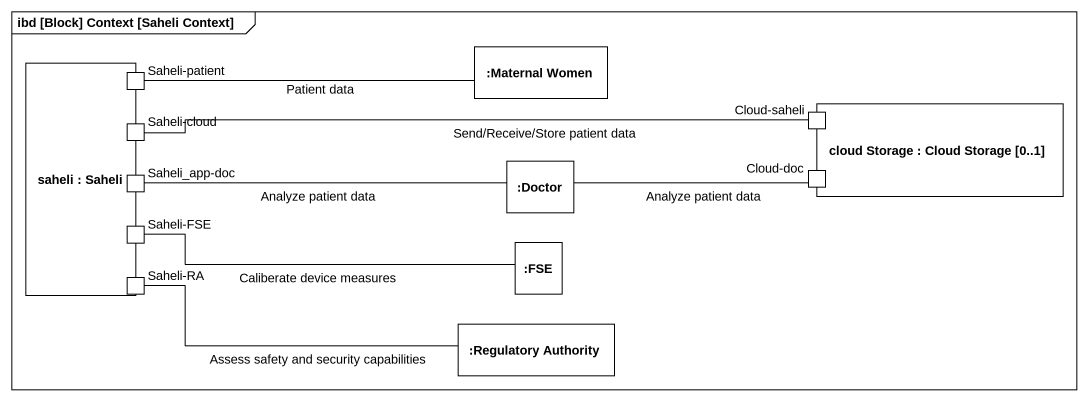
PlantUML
@startuml
mainframe ibd [Block] Context [Saheli Context]
rectangle "saheli : Saheli" as saheli {
  port "Saheli-patient" as Saheli_patient
  port "Saheli-cloud" as Saheli_cloud
  port "Saheli_app-doc" as Saheli_app_doc
  port "Saheli-RA" as Saheli_RA
  port "Saheli-FSE" as Saheli_FSE
}
rectangle ":Maternal Women" as Maternal_Women
rectangle "cloud Storage : Cloud Storage [0..1]" as cloud_Storage {
  port "Cloud-saheli" as Cloud_saheli
  port "Cloud-doc" as Cloud_doc
}
rectangle ":Doctor" as Doctor
rectangle ":FSE" as FSE
rectangle ":Regulatory Authority" as Regulatory_Authority
Saheli_patient -right- Maternal_Women : Patient data
Saheli_cloud -right- Cloud_saheli : Send/Receive/Store patient data
Doctor -right- Cloud_doc : Analyze patient data
Saheli_app_doc -right- Doctor : Analyze patient data
Saheli_RA -right- Regulatory_Authority : Assess safety and security capabilities
Saheli_FSE -right- FSE : Caliberate device measures
@enduml
